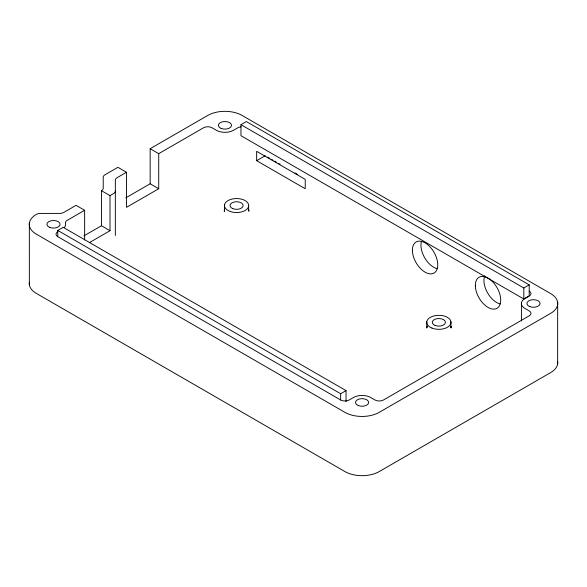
<?xml version="1.0" encoding="UTF-8"?>
<svg xmlns="http://www.w3.org/2000/svg" width="587" height="587" viewBox="0 0 587 587"><rect width="100%" height="100%" fill="white"/><g stroke="black" fill="none" stroke-linecap="round" stroke-linejoin="round"><path stroke-width="0.88" d="M224.41 210.733L224.505 209.882L224.505 211.1L224.505 204.929M426.786 326.666L426.698 327.517L427.065 326.313L426.367 327.817L427.145 326.592L426.595 327.15M224.087 211.034L224.52 210.315M125.779 197.856L150.147 183.79L150.147 148.709L207.791 115.426A24.243 14 0 0 1 242.071 115.426L550.643 293.581A24.243 14 0 0 1 550.643 313.37L379.217 412.345A24.243 14 0 0 1 344.929 412.345L36.365 234.191A24.243 14 0 0 1 36.284 214.446A6.061 3.5 0 0 1 40.591 213.411L59.566 213.411A6.061 3.5 0 0 0 63.851 212.384L76.068 205.333L84.638 210.285L84.638 239.966M241.125 126.821A6.061 3.5 0 0 0 237.786 127.797L233.501 130.277A12.122 7 0 0 1 216.361 130.277L212.076 127.797A6.061 3.5 0 0 0 203.506 127.797L158.725 153.655L158.725 188.735L126.491 207.343L126.491 172.262L117.114 177.678A6.061 3.5 0 0 0 115.338 180.15L115.338 235.49M84.638 210.285L67.219 220.338A6.061 3.5 0 0 0 65.509 223.309A12.122 7 0 0 1 64.276 227.507M126.491 172.262L117.921 167.31L104.992 174.779A6.061 3.5 0 0 0 103.217 177.252L103.217 188.207A6.061 3.5 0 0 1 101.448 190.68L110.018 195.632L113.57 193.578A6.061 3.5 0 0 0 115.338 191.105M529.21 291.101A6.061 3.5 0 0 1 529.21 296.053L524.925 298.526A12.122 7 0 0 0 524.925 308.424L529.21 310.897A6.061 3.5 0 0 1 529.21 315.843L383.502 399.974A6.061 3.5 0 0 1 374.932 399.974L370.646 397.494A12.122 7 0 0 0 353.499 397.494L349.214 399.974A6.061 3.5 0 0 1 340.643 399.974L57.79 236.671L57.79 230.434L63.191 227.316L346.044 390.619L346.044 401.633M240.963 124.679L246.364 121.568L529.21 284.871L529.21 295.877L523.817 298.996L240.963 135.692L240.963 124.679L523.817 287.99L529.21 284.871M83.992 235.835L101.448 225.76L110.018 230.713L110.018 195.632M89.393 242.614L110.018 230.713M256.644 160.677L305.233 188.735L305.233 179.38L256.644 151.329L256.644 160.677L265.214 155.731M57.79 230.434L340.643 393.738L346.044 390.619M267.562 157.089L269.917 158.446M271.48 159.348L273.05 160.258M274.621 161.161L276.183 162.063M278.539 163.421L280.102 164.331M294.997 172.923L297.345 174.28M150.147 148.709L158.725 153.655M150.147 183.79L158.725 188.735M451.132 327.15L450.589 326.592L451.359 327.817L450.662 326.313L451.029 327.517L450.941 326.666M248.646 210.315L249.071 211.034M248.653 209.882L248.749 210.733M557.65 302.254L557.65 363.925M523.817 287.99L523.817 298.996M521.425 302.863L521.425 320.979M450.941 321.72L450.941 327.884M426.786 321.72L426.786 327.884M340.643 393.738L340.643 399.974M248.653 206.147A12.122 7 0 0 1 229.627 211.276A12.122 7 0 0 1 231.461 199.198A12.122 7 0 0 1 248.653 206.147L248.653 211.1M101.448 190.68L101.448 225.76M29.35 223.111L29.357 284.776M57.79 236.671A6.061 3.5 0 0 1 57.79 231.718M557.65 361.482A24.243 14 0 0 1 550.643 372.598L379.217 471.574A24.243 14 0 0 1 344.929 471.574L36.365 293.419A24.243 14 0 0 1 29.35 282.34M500.234 303.956A17.94 10.361 60 0 1 487.305 292.414A17.94 10.361 60 0 1 484.759 275.751M437.256 268.692A17.94 10.361 60 0 1 421.29 242.035M49.726 227.418A6.596 3.808 0 0 0 60.072 224.63A6.596 3.808 0 0 0 50.717 220.844A6.596 3.808 0 0 0 49.726 227.418M358.29 405.566A6.596 3.808 0 0 0 368.643 402.777A6.596 3.808 0 0 0 359.288 398.999A6.596 3.808 0 0 0 358.29 405.566M221.152 128.443A6.596 3.808 0 0 0 231.498 125.655A6.596 3.808 0 0 0 222.143 121.876A6.596 3.808 0 0 0 221.152 128.443M529.716 306.59A6.596 3.808 0 0 0 540.069 303.809A6.596 3.808 0 0 0 530.714 300.023A6.596 3.808 0 0 0 529.716 306.59M232.797 208.656A6.596 3.808 0 0 0 243.15 205.868A6.596 3.808 0 0 0 233.795 202.089A6.596 3.808 0 0 0 232.797 208.656M431.907 328.06A12.122 7 0 0 0 450.941 322.938A12.122 7 0 0 0 433.742 315.982A12.122 7 0 0 0 431.907 328.06M435.084 325.447A6.596 3.808 0 0 0 445.43 322.659A6.596 3.808 0 0 0 436.075 318.873A6.596 3.808 0 0 0 435.084 325.447M475.36 285.854A17.94 10.361 60 0 0 494.687 309.085A17.94 10.361 60 0 0 494.078 283.367A17.94 10.361 60 0 0 475.36 285.854M412.382 250.59A17.94 10.361 60 0 0 431.709 273.828A17.94 10.361 60 0 0 431.1 248.11A17.94 10.361 60 0 0 412.382 250.59"/></g></svg>
